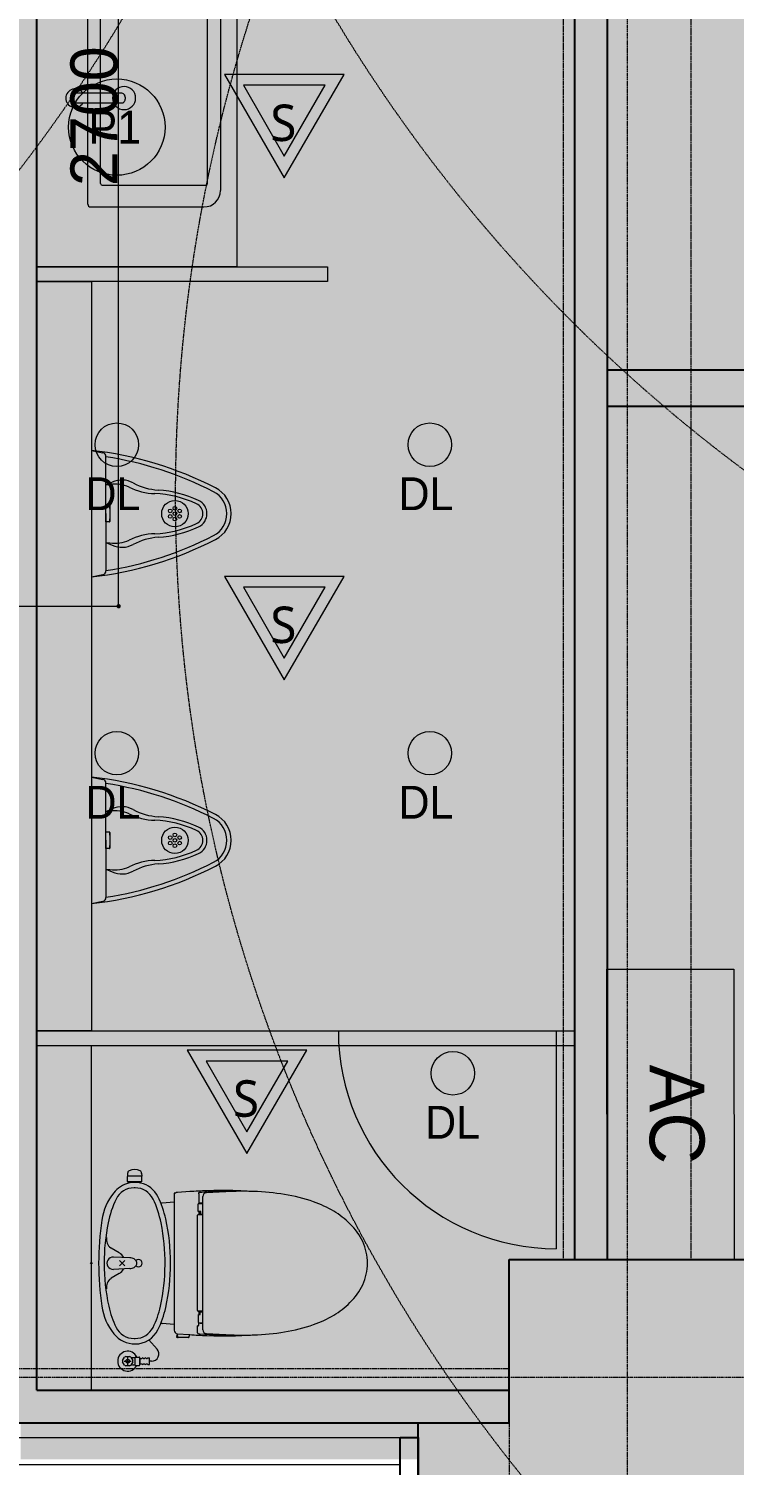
# Model space of a CAD drawing. Header units: millimetres. Extents: x -376000 to 292178, y -193032 to 188048.
# Drawn here: x -62776 to -60834, y 56607 to 60565 of the extents above; entities that cross this region are included whole.
import ezdxf

# ---------------------------------------------------------------- set-up
doc = ezdxf.new("R2010")
doc.units = ezdxf.units.MM
doc.header["$PDMODE"] = 1
doc.header["$PDSIZE"] = -2
for name, pattern in [('VW-01 短破線', [2.116125, 1.058062, -1.058062]), ('ラインタイプ-1', [2.116531, 1.058062, -1.058469]), ('ラインタイプ-28', [1.058161, 0.705383, -0.352778]), ('ラインタイプ-6', [5.291531, 3.175, -1.058062, 0.352704, -0.705764])]:
    doc.linetypes.add(name, pattern=pattern)
for name, color, linetype, lineweight, true_color in [('02_0.25', 1, 'Continuous', 25, 0xff0000), ('03_0.15', 7, 'Continuous', 15, 0x990099), ('04_0.10', 7, 'Continuous', 9, 0x0099ff), ('05_0.05点線', 9, 'ラインタイプ-28', 5, 0x808080), ('06一点鎖線', 7, 'ラインタイプ-6', 9, 0x9999ff), ('08_ハッチ・色', 7, 'Continuous', 5, 0x888888)]:
    doc.layers.add(name, color=color, linetype=linetype, lineweight=lineweight, true_color=true_color)
for name, color, linetype, lineweight in [('07_文字・記号', 7, 'Continuous', 9), ('_塗（エリア） (2D)', 7, 'Continuous', 5), ('_塗（壁） (2D)', 7, 'Continuous', 5), ('_天井プロット (2D)', 7, 'Continuous', 5), ('_平面図(既存部) (2D)', 7, 'Continuous', 5), ('_平面図（新設） (2D)', 7, 'Continuous', 5), ('_梁 (2D)', 7, 'Continuous', 5), ('_解体部 (2D)', 7, 'Continuous', 5), ('寸法', 7, 'Continuous', 5)]:
    doc.layers.add(name, color=color, linetype=linetype, lineweight=lineweight)
doc.styles.add('Hiragino Kaku Gothic Pro W3', font='', dxfattribs={"bigfont": 'Hiragino Kaku Gothic Pro W3'})
doc.styles.add('Hiragino Sans W3', font='', dxfattribs={"bigfont": 'Hiragino Sans W3'})
doc.styles.add('Yu Gothic UI (bold)', font='Yu Gothic UI.ttf')
doc.styles.add('ＭＳ Ｐゴシック', font='MS PGothic.ttf')
doc.styles.get('Hiragino Kaku Gothic Pro W3').set_extended_font_data('Hiragino Kaku Gothic Pro W3')
doc.styles.get('Hiragino Sans W3').set_extended_font_data('Hiragino Sans W3')
doc.dimstyles.new('建具表寸法', dxfattribs={"dimtxt": 161.781684, "dimasz": 0.199988, "dimexe": 0, "dimexo": 0.3, "dimgap": 0.005, "dimtad": 1, "dimdsep": 46, "dimtxsty": 'Hiragino Sans W3', "dimblk": 'DOT', "dimblk1": 'DOT', "dimblk2": 'DOT', "dimcen": 0, "dimazin": 0, "dimtfac": 1, "dimtix": 1, "dimtmove": 0, "dimatfit": 0, "dimldrblk": 'VW_FILLEDARROW', "dimfxl": 1, "dimfrac": 2, "dimtolj": 1, "dimarcsym": 0})

# ---------------------------------------------------------------- blocks, each defined once
blk = doc.blocks.new('塗（エリア） (2D)')
at = {"layer": '08_ハッチ・色', "linetype": 'Continuous', "lineweight": 0, "true_color": 0xa698ff, "transparency": 33554559}
blk.add_hatch(color=181, dxfattribs=at).paths.add_polyline_path([(-63528.7, 61728.1), (-61228.7, 61728.1), (-61228.7, 56623.6), (-62798.7, 56623.6), (-62798.7, 60984), (-63528.7, 60984)])
at = {"layer": '08_ハッチ・色', "linetype": 'Continuous', "lineweight": 0, "true_color": 0x98d8ff, "transparency": 33554559}
blk.add_hatch(color=141, dxfattribs=at).paths.add_polyline_path([(-61228.7, 61728.1), (-53978.7, 61728.1), (-53978.7, 56623.6), (-61228.7, 56623.6)])
blk = doc.blocks.new('塗（壁） (2D)')
at = {"layer": '02_0.25', "linetype": 'Continuous', "lineweight": 0, "true_color": 0xaaaaaa}
for points in [[(-61453.7, 57173.6), (-60803.7, 57173.6), (-60803.7, 56523.6), (-61453.7, 56523.6)], [(-61703.7, 56523.6), (-61703.7, 56723.6), (-61453.7, 56723.6), (-61453.7, 56523.6)]]:
    blk.add_hatch(color=253, dxfattribs=at).paths.add_polyline_path(points)
at = {"layer": '08_ハッチ・色', "color": 253, "linetype": 'Continuous', "true_color": 0xaaaaaa}
blk.add_solid([(-61273.7, 57173.6), (-61183.7, 57173.6), (-61273.7, 61773.6), (-61183.7, 61773.6)], dxfattribs=at)
at = {"layer": '08_ハッチ・色', "color": 141}
for points in [[(-62843.7, 56813.6), (-62753.7, 56813.6), (-62843.7, 60943.6), (-62753.7, 60943.6)], [(-62843.7, 56723.6), (-61453.7, 56723.6), (-62843.7, 56813.6), (-61453.7, 56813.6)]]:
    blk.add_solid(points, dxfattribs=at)
blk = doc.blocks.new('グループ-31')
at = {"layer": '02_0.25', "flags": 128}
for points in [[(-1162.5, 60), (-1113.1, 60), (-1113.1, -60), (-1162.5, -60)], [(1113.1, 60), (1162.5, 60), (1162.5, -60), (1113.1, -60)]]:
    blk.add_lwpolyline(points, close=True, dxfattribs=at)
at = {"layer": '03_0.15'}
for p, q in [((0, -60), (0, 60)), ((-1113.1, 15), (37, 15)), ((-37, -15), (1113.1, -15))]:
    blk.add_line(p, q, dxfattribs=at)
at = {"layer": '04_0.10'}
for p, q in [((-1113.1, 60), (1113.1, 60)), ((-1113.1, -60), (1113.1, -60))]:
    blk.add_line(p, q, dxfattribs=at)
blk = doc.blocks.new('シンボル-2')
at = {"layer": '02_0.25', "color": 7}
blk.add_blockref('グループ-31', (0, 0), dxfattribs=at)
blk = doc.blocks.new('平面図(既存部) (2D)')
at = {"layer": '02_0.25'}
for p, q in [((-61273.728, 61773.559), (-61273.728, 57173.559)), ((-61183.728, 61773.559), (-61183.728, 57173.559)), ((-61453.728, 57173.559), (-60803.728, 57173.559)), ((-61453.728, 56723.559), (-61453.728, 57173.559)), ((-61703.728, 56523.559), (-61703.728, 56723.559)), ((-61703.728, 56723.338), (-61453.728, 56723.338))]:
    blk.add_line(p, q, dxfattribs=at)
at = {"layer": '06一点鎖線'}
for p, q in [((-61128.728, 72925.18), (-61128.728, 54925.18)), ((-50528.728, 56848.559), (-85528.728, 56848.559))]:
    blk.add_line(p, q, dxfattribs=at)
at = {"layer": '04_0.10', "color": 7}
blk.add_blockref('シンボル-2', (-62866.228, 56623.559), dxfattribs=at)
blk = doc.blocks.new('_Dot')
at = {"color": 0, "linetype": 'ByBlock', "lineweight": -2}
blk.add_line((-0.5, 0), (-1, 0), dxfattribs=at)
at = {"color": 0, "linetype": 'ByBlock', "const_width": 0.5}
blk.add_lwpolyline([(-0.25, 0, 1), (0.25, 0, 1)], format="xyb", close=True, dxfattribs=at)
blk = doc.blocks.new('*D302')
at = {"layer": 'Defpoints', "color": 0}
for p in [(-62828.7, 61673.6), (-62528.7, 61673.6), (-62828.7, 58973.6)]:
    blk.add_point(p, dxfattribs=at)
at = {"layer": '寸法', "color": 0, "lineweight": -2}
for p, q in [((-62828.4, 61673.6), (-62528.7, 61673.6)), ((-62528.7, 58985.6), (-62528.7, 61661.6)), ((-62828.4, 58973.6), (-62528.7, 58973.6))]:
    blk.add_line(p, q, dxfattribs=at)
at = {"layer": '寸法', "color": 0, "lineweight": -2, "xscale": 11.999267578125, "yscale": 11.999267578125, "zscale": 11.999267578125}
for p, rotation in [((-62528.7, 61673.6), 90), ((-62528.7, 58973.6), 270)]:
    blk.add_blockref('_Dot', p, dxfattribs=dict(at, rotation=rotation))
at = {"layer": '寸法', "color": 0, "insert": (-62595.8, 60323.6), "char_height": 129.43, "attachment_point": 5, "rotation": 90, "style": 'Hiragino Kaku Gothic Pro W3'}
blk.add_mtext('\\A1;2700', dxfattribs=at)
blk = doc.blocks.new('VW_FILLEDARROW')
at = {"color": 0, "linetype": 'Continuous', "lineweight": 5, "transparency": 16777216, "flags": 128}
blk.add_lwpolyline([(-161.33, 43.23), (0, 0), (-161.33, -43.23)], close=True, dxfattribs=at)
blk = doc.blocks.new('グループ-767')
at = {"layer": '04_0.10'}
for p, q in [((-62603.7, 59402.6), (-62571.8, 59396.2)), ((-62603.7, 59402.6), (-62603.7, 59054.6)), ((-62563.7, 59228.6), (-62563.7, 59386.4)), ((-62563.7, 59307.6), (-62546.4, 59315.4)), ((-62563.7, 59307.6), (-62552.6, 59309.2)), ((-62563.7, 59206.1), (-62563.7, 59251.1)), ((-62554.1, 59251.1), (-62563.7, 59251.1)), ((-62553.1, 59250.2), (-62553.1, 59207)), ((-62563.7, 59228.6), (-62563.7, 59070.8)), ((-62354.6, 59233.6), (-62354.7, 59233.6)), ((-62354.6, 59223.6), (-62354.7, 59223.6)), ((-62554.1, 59206.1), (-62563.7, 59206.1)), ((-62563.7, 59149.6), (-62552.6, 59147.9)), ((-62563.7, 59149.6), (-62546.4, 59141.7)), ((-62603.7, 59054.6), (-62571.8, 59061))]:
    blk.add_line(p, q, dxfattribs=at)
for centre, radius in [((-62373.7, 59228.6), 36.5), ((-62373.7, 59243.6), 5), ((-62386.7, 59236.1), 5), ((-62386.7, 59221.1), 5), ((-62373.7, 59228.6), 5), ((-62373.7, 59213.6), 5), ((-62360.7, 59236.1), 5), ((-62360.7, 59221.1), 5)]:
    blk.add_circle(centre, radius, dxfattribs=at)
for centre, radius, start, end in [((-62717.7, 58409.5), 1000, 62.9061, 83.4532), ((-62573.7, 59386.4), 10, 0, 78.6901), ((-62717.7, 58409.5), 988, 62.9061, 81.0319), ((-62539.1, 59220.3), 90, 64.3158, 98.6286), ((-62519.6, 59256.2), 65, 61.7005, 114.3187), ((-62422.1, 59463.6), 180, 244.3158, 267.7039), ((-62408.2, 59463.1), 170, 241.7005, 266.1568), ((-62440.4, 58984.2), 310, 64.8506, 86.1568), ((-62298.7, 59228.6), 68, 0, 62.7152), ((-62298.7, 59228.6), 80, 0, 62.9061), ((-62554.1, 59250.1), 1, 6.2024, 90), ((-62752, 59228.6), 200, 0, 6.2024), ((-62441.3, 58984), 300, 64.9404, 87.7039), ((-62326.9, 59228.6), 30, 0, 64.9404), ((-62325.6, 59228.6), 40, 0, 64.8506), ((-62752, 59228.6), 200, 353.7976, 0), ((-62354.7, 59232.6), 1, 90, 145.008), ((-62326.9, 59228.6), 30, 295.0596, 0), ((-62325.6, 59228.6), 40, 295.1494, 0), ((-62298.7, 59228.6), 68, 297.2848, 0), ((-62298.7, 59228.6), 80, 297.0939, 0), ((-62554.1, 59207.1), 1, 270, 353.7976), ((-62422.1, 58993.5), 180, 92.2961, 115.6842), ((-62441.3, 59473.1), 300, 272.2961, 295.0596), ((-62440.4, 59473), 310, 273.8432, 295.1494), ((-62717.7, 60047.6), 1000, 276.5468, 297.0939), ((-62717.7, 60047.6), 988, 278.9681, 297.0939), ((-62539.1, 59236.9), 90, 261.3714, 295.6842), ((-62519.6, 59201), 65, 245.6813, 298.2995), ((-62408.2, 58994), 170, 93.8432, 118.2995), ((-62573.7, 59070.8), 10, 281.3099, 0)]:
    blk.add_arc(centre, radius, start, end, dxfattribs=at)
blk = doc.blocks.new('グループ-768')
at = {"layer": '04_0.10'}
for p, q in [((-62603.7, 58502.6), (-62571.8, 58496.2)), ((-62603.7, 58502.6), (-62603.7, 58154.6)), ((-62563.7, 58328.6), (-62563.7, 58486.4)), ((-62563.7, 58407.6), (-62546.4, 58415.4)), ((-62563.7, 58407.6), (-62552.6, 58409.2)), ((-62563.7, 58306.1), (-62563.7, 58351.1)), ((-62554.1, 58351.1), (-62563.7, 58351.1)), ((-62553.1, 58350.2), (-62553.1, 58307)), ((-62563.7, 58328.6), (-62563.7, 58170.8)), ((-62554.1, 58306.1), (-62563.7, 58306.1)), ((-62354.6, 58333.6), (-62354.7, 58333.6)), ((-62354.6, 58323.6), (-62354.7, 58323.6)), ((-62563.7, 58249.6), (-62552.6, 58247.9)), ((-62563.7, 58249.6), (-62546.4, 58241.7)), ((-62603.7, 58154.6), (-62571.8, 58161))]:
    blk.add_line(p, q, dxfattribs=at)
for centre, radius in [((-62373.7, 58328.6), 36.5), ((-62386.7, 58336.1), 5), ((-62373.7, 58343.6), 5), ((-62360.7, 58336.1), 5), ((-62386.7, 58321.1), 5), ((-62373.7, 58328.6), 5), ((-62373.7, 58313.6), 5), ((-62360.7, 58321.1), 5)]:
    blk.add_circle(centre, radius, dxfattribs=at)
for centre, radius, start, end in [((-62717.7, 57509.5), 1000, 62.9061, 83.4532), ((-62573.7, 58486.4), 10, 0, 78.6901), ((-62717.7, 57509.5), 988, 62.9061, 81.0319), ((-62519.6, 58356.2), 65, 61.7005, 114.3187), ((-62539.1, 58320.3), 90, 64.3158, 98.6286), ((-62422.1, 58563.6), 180, 244.3158, 267.7039), ((-62408.2, 58563.1), 170, 241.7005, 266.1568), ((-62441.3, 58084), 300, 64.9404, 87.7039), ((-62440.4, 58084.2), 310, 64.8506, 86.1568), ((-62298.7, 58328.6), 68, 0, 62.7152), ((-62298.7, 58328.6), 80, 0, 62.9061), ((-62554.1, 58350.1), 1, 6.2024, 90), ((-62752, 58328.6), 200, 0, 6.2024), ((-62326.9, 58328.6), 30, 0, 64.9404), ((-62325.6, 58328.6), 40, 0, 64.8506), ((-62554.1, 58307.1), 1, 270, 353.7976), ((-62752, 58328.6), 200, 353.7976, 0), ((-62441.3, 58573.1), 300, 272.2961, 295.0596), ((-62354.7, 58332.6), 1, 90, 145.008), ((-62326.9, 58328.6), 30, 295.0596, 0), ((-62325.6, 58328.6), 40, 295.1494, 0), ((-62298.7, 58328.6), 68, 297.2848, 0), ((-62298.7, 58328.6), 80, 297.0939, 0), ((-62717.7, 59147.6), 988, 278.9681, 297.0939), ((-62422.1, 58093.5), 180, 92.2961, 115.6842), ((-62408.2, 58094), 170, 93.8432, 118.2995), ((-62440.4, 58573), 310, 273.8432, 295.1494), ((-62717.7, 59147.6), 1000, 276.5468, 297.0939), ((-62539.1, 58336.9), 90, 261.3714, 295.6842), ((-62519.6, 58301), 65, 245.6813, 298.2995), ((-62573.7, 58170.8), 10, 281.3099, 0)]:
    blk.add_arc(centre, radius, start, end, dxfattribs=at)
blk = doc.blocks.new('グループ-769')
at = {"layer": '04_0.10', "flags": 128}
blk.add_lwpolyline([(-62603.7, 57803.6), (-62753.7, 57803.6), (-62753.7, 59868.6), (-62603.7, 59868.6)], close=True, dxfattribs=at)
at = {"layer": '04_0.10'}
for name in ['グループ-767', 'グループ-768']:
    blk.add_blockref(name, (0, 0), dxfattribs=at)
blk = doc.blocks.new('グループ-770')
at = {"layer": '04_0.10'}
blk.add_blockref('グループ-769', (0, 0), dxfattribs=at)
blk = doc.blocks.new('グループ-771')
at = {"layer": '04_0.10'}
blk.add_blockref('グループ-770', (0, 0), dxfattribs=at)
blk = doc.blocks.new('グループ-772')
at = {"layer": '04_0.10'}
for p, q in [((-62504.2, 57411.2), (-62504.3, 57403.6)), ((-62504.3, 57388.5), (-62504.3, 57402.7)), ((-62465.8, 57403), (-62503.8, 57403)), ((-62501.3, 57388), (-62503.8, 57388)), ((-62468.3, 57388), (-62501.3, 57388)), ((-62501.3, 57383.9), (-62501.3, 57388)), ((-62468.3, 57384.4), (-62468.3, 57388)), ((-62465.8, 57388), (-62468.3, 57388)), ((-62465.4, 57411.2), (-62465.3, 57403.6)), ((-62465.3, 57388.5), (-62465.3, 57402.7)), ((-62483.3, 57371.1), (-62486.3, 57371.1)), ((-62375.8, 57356.1), (-62375.8, 57351)), ((-62375.8, 57351), (-62375.8, 57348.2)), ((-62371.9, 57356.6), (-62375.3, 57356.6)), ((-62333, 57360.8), (-62366.5, 57358.6)), ((-62309.3, 57355.8), (-62309.3, 57355.1)), ((-62308.8, 57354.6), (-62308.1, 57354.6)), ((-62308.1, 57355.4), (-62308.1, 57329.6)), ((-62299.7, 57358.5), (-62304.2, 57358.1)), ((-62283.1, 57360), (-62299.3, 57358.7)), ((-62215.4, 57361.1), (-62287.3, 57357.4)), ((-62266.6, 57363.6), (-62286, 57363.1)), ((-62279.5, 57360.1), (-62282.8, 57360)), ((-62205.4, 57362.6), (-62218.5, 57362.5)), ((-62204.2, 57362.6), (-62205.4, 57362.6)), ((-62200.8, 57362.6), (-62204.2, 57362.6)), ((-62199.8, 57362.6), (-62200.8, 57362.6)), ((-62192.1, 57362.5), (-62199.8, 57362.6)), ((-62174.7, 57361.6), (-62189.8, 57362.4)), ((-62375.8, 57331.6), (-62408.5, 57329.2)), ((-62375.8, 57348.2), (-62375.8, 57341.5)), ((-62375.8, 57341.5), (-62375.8, 57302.7)), ((-62309.7, 57306.1), (-62309.7, 57326.6)), ((-62308.7, 57327.6), (-62296.7, 57327.6)), ((-62307.1, 57328.6), (-62306.3, 57328.6)), ((-62296.7, 57328.7), (-62306.3, 57328.6)), ((-62296.7, 56979.7), (-62296.7, 57347.4)), ((-62375.8, 57302.7), (-62375.8, 57163.6)), ((-62311.3, 57163.6), (-62311.3, 57295.6)), ((-62302.3, 57306.1), (-62309.7, 57306.1)), ((-62309.3, 57297.6), (-62296.7, 57297.6)), ((-62307.5, 57304.1), (-62307.6, 57298.6)), ((-62307, 57304.6), (-62304.5, 57304.6)), ((-62303.9, 57298.4), (-62304.8, 57298.4)), ((-62304, 57304.1), (-62303.9, 57298.6)), ((-62303.9, 57298.4), (-62303.7, 57298)), ((-62302.3, 57299.1), (-62302.3, 57306.1)), ((-62302.3, 57299.1), (-62296.7, 57299.1)), ((-62549.3, 57205.3), (-62550.6, 57206.2)), ((-62526.9, 57191.9), (-62549.3, 57205.3)), ((-62497.9, 57178.5), (-62543, 57180.5)), ((-62511.7, 57156.5), (-62525.9, 57170.6)), ((-62525.9, 57156.5), (-62511.7, 57170.6)), ((-62375.8, 57163.6), (-62375.8, 56978.9)), ((-62311.3, 57033.1), (-62311.3, 57163.6)), ((-62549.3, 57121.9), (-62550.6, 57120.9)), ((-62526.9, 57135.2), (-62549.3, 57121.9)), ((-62497.9, 57148.6), (-62543, 57146.6)), ((-62408.5, 56997.9), (-62375.8, 56995.5)), ((-62296.7, 57031.1), (-62309.3, 57031.1)), ((-62309.2, 57000.6), (-62309.2, 57022.1)), ((-62309, 56997.5), (-62309, 56991.6)), ((-62308.7, 57022.6), (-62304.4, 57022.6)), ((-62308.2, 56999.6), (-62296.7, 56999.6)), ((-62307.6, 57030.6), (-62307.6, 57024.1)), ((-62306.2, 56998.5), (-62307.4, 56998.5)), ((-62307.1, 57023.6), (-62304.4, 57023.6)), ((-62305.4, 56998.5), (-62306.2, 56998.5)), ((-62304.3, 56998.5), (-62305.4, 56998.5)), ((-62304.4, 57022.6), (-62304.4, 57029.1)), ((-62304.3, 56998.5), (-62300.4, 56998.5)), ((-62303.9, 57029.6), (-62296.7, 57029.6)), ((-62300.4, 56998.5), (-62296.7, 56998.5)), ((-62486.3, 56956.1), (-62483.3, 56956.1)), ((-62367.1, 56963.1), (-62369.8, 56963.1)), ((-62369.8, 56963.1), (-62369.8, 56962.6)), ((-62369.8, 56962.6), (-62368.4, 56962.6)), ((-62368.4, 56960.6), (-62369.8, 56960.6)), ((-62369.8, 56960.6), (-62369.8, 56960.1)), ((-62369.8, 56960.1), (-62367, 56960.1)), ((-62367.1, 56963.1), (-62367.1, 56969)), ((-62366.6, 56963.1), (-62367.1, 56963.1)), ((-62367, 56960.1), (-62366.5, 56960.1)), ((-62366.6, 56963.1), (-62366.6, 56961.9)), ((-62366.6, 56960.6), (-62366.6, 56961.3)), ((-62366.5, 56968.9), (-62334.6, 56966.8)), ((-62336.6, 56958.6), (-62365.1, 56958.6)), ((-62334.9, 56961.6), (-62335.4, 56961.6)), ((-62335, 56961.1), (-62335, 56960.6)), ((-62334.6, 56966.8), (-62333, 56966.7)), ((-62334.6, 56966.8), (-62334.6, 56961.9)), ((-62311.3, 56971.5), (-62311.3, 56990.6)), ((-62309.5, 56991.1), (-62310.8, 56991.1)), ((-62305.1, 56968.9), (-62291.6, 56967.8)), ((-62291.6, 56967.8), (-62286.9, 56967.6)), ((-62287.3, 56969.7), (-62215.4, 56966)), ((-62286.9, 56967.6), (-62278.6, 56967)), ((-62286, 56964.1), (-62266.6, 56963.6)), ((-62208.6, 56964.5), (-62205.2, 56964.5)), ((-62205.2, 56964.5), (-62204.2, 56964.6)), ((-62204.2, 56964.6), (-62200.8, 56964.5)), ((-62200.8, 56964.5), (-62199.8, 56964.5)), ((-62199.8, 56964.5), (-62192.3, 56964.6)), ((-62189.8, 56964.7), (-62174.7, 56965.5)), ((-62445.4, 56952.2), (-62423, 56926.8)), ((-62517.7, 56895.6), (-62512.5, 56904.6)), ((-62512.5, 56882.6), (-62517.7, 56891.6)), ((-62513.8, 56893.6), (-62493.8, 56893.6)), ((-62509, 56906.6), (-62498.6, 56906.6)), ((-62498.6, 56880.6), (-62509, 56880.6)), ((-62503.8, 56883.6), (-62503.8, 56903.6)), ((-62495.1, 56904.5), (-62489.9, 56895.6)), ((-62489.9, 56891.6), (-62495.1, 56882.6)), ((-62488.7, 56883.1), (-62482.8, 56883.1)), ((-62488.6, 56904), (-62482.8, 56904)), ((-62482.8, 56882.5), (-62482.8, 56904.6)), ((-62482, 56905.1), (-62471.6, 56905.1)), ((-62482, 56882.1), (-62471.6, 56882.1)), ((-62470.8, 56900.2), (-62470.8, 56904.6)), ((-62470.8, 56887), (-62470.8, 56900.2)), ((-62470.8, 56882.5), (-62470.8, 56887)), ((-62469.8, 56887.5), (-62469.8, 56899.7)), ((-62468.8, 56900.8), (-62465.3, 56900.8)), ((-62468.8, 56886.3), (-62465.3, 56886.3)), ((-62460.3, 56900.8), (-62457.8, 56900.8)), ((-62460.3, 56886.3), (-62457.8, 56886.3)), ((-62452.3, 56900.8), (-62449.8, 56900.8)), ((-62452.3, 56886.3), (-62449.8, 56886.3)), ((-62448.1, 56902.6), (-62443.8, 56902.6)), ((-62448.1, 56884.6), (-62443.8, 56884.6)), ((-62443.8, 56884.6), (-62443.8, 56902.6)), ((-62438, 56893.6), (-62443.8, 56893.6))]:
    blk.add_line(p, q, dxfattribs=at)
for centre, radius in [((-62603.8, 57163.6), 2), ((-62503.8, 56893.6), 5.15)]:
    blk.add_circle(centre, radius, dxfattribs=at)
for centre, radius, start, end in [((-62503.8, 57403.5), 0.5, 179, 270), ((-62504, 57402.7), 0.3, 90, 180), ((-62503.8, 57388.5), 0.5, 180, 270), ((-62496.2, 57411), 8, 117.2959, 179), ((-62484.8, 57389), 32.8, 62.7041, 117.2959), ((-62473.4, 57411), 8, 1, 62.7041), ((-62465.8, 57403.5), 0.5, 270, 1), ((-62465.8, 57388.5), 0.5, 270, 0), ((-62465.6, 57402.7), 0.3, 0, 90), ((-62416.8, 57258.2), 160, 141.5085, 171.5002), ((-62483.3, 57311.1), 75, 103.8866, 141.5085), ((-62486.3, 57316.1), 55, 90, 153.8302), ((-62483.3, 57311.1), 75, 90, 103.8866), ((-62483.3, 57316.1), 70, 77.6264, 90), ((-62483.3, 57316.1), 55, 26.2349, 90), ((-62483.3, 57316.1), 70, 26.2024, 77.6264), ((-62375.3, 57356.1), 0.505, 122.4716, 172.8051), ((-62375.3, 57356.1), 0.504, 89.9889, 122.4459), ((-62365.8, 57348.6), 10, 93.8924, 127.5163), ((-62236.1, 55819.6), 1544.3, 91.8545, 93.5972), ((-62307.3, 57355.8), 2, 97.5651, 180), ((-62308.8, 57355.1), 0.5, 180, 270), ((-62297, 57277.8), 80.6, 95.1272, 97.5651), ((-62299.3, 57358.2), 0.504, 93.189, 136.1247), ((-62286.7, 57347.4), 10, 93.246, 180), ((-62282.5, 57352.6), 7.35, 92.2276, 94.0828), ((-62280.4, 57387.7), 27.6, 271.9027, 273.8833), ((-62204, 56283.4), 1079.3, 92.6004, 93.962), ((-62241.3, 56154.9), 1208.9, 88.3698, 91.197), ((-62211.5, 56391.6), 970.9, 90.413, 92.45), ((-62185.4, 56524.7), 837, 89.2691, 92.057), ((-62207.5, 57360.4), 3.01, 46.6537, 79.0498), ((-62193.3, 57288.9), 73.6, 87.2335, 89.02), ((-62185.4, 56524.7), 837, 88.038, 89.2691), ((-62179.3, 56694.6), 667, 80.72, 88.0617), ((-62144.8, 56895.7), 462.9, 70.7014, 80.9182), ((-62306.9, 57227.8), 255, 153.8046, 169.4363), ((-62662.7, 57227.8), 255, 10.5637, 26.2094), ((-62662.7, 57227.8), 270, 12.3552, 26.2024), ((-62399.2, 57209.6), 120, 94.415, 96.2939), ((-62308.7, 57326.6), 1, 90, 180), ((-62307.1, 57329.6), 1, 180, 269.5), ((-62093.2, 57043), 306.9, 59.2902, 70.7039), ((-61783.8, 57163.6), 800, 171.5002, 180), ((-62013.8, 57163.6), 555, 168.4919, 180), ((-62955.8, 57163.6), 555, 347.6448, 11.5081), ((-62955.8, 57163.6), 570, 0, 12.3552), ((-62309.3, 57295.6), 2, 90.0276, 179.9899), ((-62308.6, 57298.6), 0.999, 269.9757, 359.0882), ((-62306.4, 57355), 57.5, 267.81, 273.5063), ((-62307, 57304.1), 0.5, 90, 179.0001), ((-62305.5, 57298.1), 0.501, 282.4328, 333.5457), ((-62313.1, 57301.8), 8.93, 333.7637, 337.312), ((-62304.8, 57298.4), 0.0296, 93.835, 133.0636), ((-62304.6, 57298.3), 0.194, 135.9512, 157.8466), ((-62304.5, 57304.1), 0.5, 1, 90), ((-62302.9, 57298.7), 1, 184.2397, 269.9584), ((-62304, 57298.3), 0.088, 30.1612, 78.9038), ((-62302.9, 57298.6), 0.987, 214.2751, 238.7289), ((-62303, 57298.5), 0.884, 241.8986, 277.0011), ((-62053.9, 57109), 230, 45.1765, 59.316), ((-62009.4, 57150.9), 169, 25.2388, 45.8727), ((-62532.5, 57230.2), 30, 172.6795, 233), ((-62543.8, 57163.6), 33, 28.4571, 59), ((-61987.7, 57163.6), 144, 0, 24.3406), ((-61783.8, 57163.6), 800, 180, 188.4998), ((-62013.8, 57163.6), 555, 180, 192.3552), ((-62543.8, 57163.6), 17, 87.4495, 272.5505), ((-62499.1, 57150.3), 28.2, 74.8309, 87.4771), ((-62498, 57154.3), 24.2, 60.891, 74.9403), ((-62498, 57172.9), 24.2, 285.0597, 299.109), ((-62495.3, 57159.1), 18.6, 44.3037, 61.0128), ((-62495.3, 57168.1), 18.6, 298.9872, 315.6963), ((-62491.8, 57162.4), 13.8, 23.9448, 44.3599), ((-62491.8, 57164.7), 13.8, 315.6401, 336.0552), ((-62473.8, 57163.6), 10, 225.7329, 134.2671), ((-62489.4, 57163.5), 11.1, 0.1857, 23.7645), ((-62489.4, 57163.6), 11.1, 336.2355, 359.8143), ((-62955.8, 57163.6), 570, 347.6448, 0), ((-61987.7, 57163.6), 144, 335.6594, 0), ((-62532.5, 57096.9), 30, 127, 187.3205), ((-62543.8, 57163.6), 33, 301, 331.5429), ((-62499.1, 57176.8), 28.2, 272.5229, 285.1691), ((-62009.4, 57176.3), 169, 314.1273, 334.7612), ((-62416.8, 57069), 160, 188.4998, 218.4915), ((-62306.9, 57099.4), 255, 192.3552, 206.2024), ((-62662.7, 57099.4), 255, 333.7976, 347.6448), ((-62662.7, 57099.4), 270, 333.7976, 347.6448), ((-62309.3, 57033.1), 2, 180.0101, 269.9724), ((-62053.9, 57218.1), 230, 300.684, 314.8235), ((-62399.2, 57117.5), 120, 263.7061, 265.585), ((-62308.7, 57022.1), 0.5, 90, 180), ((-62308.2, 57000.6), 1, 180, 270), ((-62308, 56997.5), 1, 90.4993, 179.7161), ((-62308.1, 57030.6), 0.5, 360, 90.0365), ((-62307.1, 57024.1), 0.5, 179.8476, 270), ((-62303.9, 57029.1), 0.5, 90, 180), ((-62144.8, 57431.4), 462.9, 279.0818, 289.2986), ((-62093.2, 57284.1), 306.9, 289.2961, 300.7098), ((-62483.3, 57016.1), 75, 218.4915, 270), ((-62486.3, 57011.1), 55, 206.2024, 270), ((-62483.3, 57011.1), 55, 270, 333.7976), ((-62483.3, 57011.1), 70, 270, 333.7976), ((-62365.8, 56978.9), 10, 180, 262.7944), ((-62368.4, 56961.6), 1, 270, 90), ((-62365.8, 56978.9), 10, 262.7944, 266.1076), ((-62365.1, 56960.6), 2, 194.4901, 269.9912), ((-62366.3, 56961.9), 0.306, 181.141, 270.684), ((-62366.3, 56961.3), 0.306, 89.2764, 178.8985), ((-62364.6, 56960.6), 1.94, 180.0021, 194.9317), ((-62336.6, 56960.6), 2, 270, 331.9275), ((-62335.4, 56961.2), 0.32, 38.0578, 89.7392), ((-62335.7, 56961.1), 0.64, 357.0939, 32.6116), ((-62340.1, 56960.6), 5.05, 353.7824, 359.4743), ((-62335.1, 56959.8), 0.3, 331.9275, 87.8503), ((-62334.9, 56961.9), 0.3, 270, 0), ((-62222.7, 58507.8), 1545, 265.9093, 267.652), ((-62310.8, 56990.6), 0.5, 90, 180), ((-62309.3, 56971.5), 2, 180, 261.6887), ((-62297.4, 57053.5), 84.9, 261.6887, 264.7763), ((-62309.5, 56991.6), 0.5, 270, 359.7172), ((-62286.7, 56979.7), 10, 180, 266.754), ((-62203.9, 58044.9), 1080.5, 266.0388, 267.3989), ((-62241.3, 58172.2), 1208.9, 268.803, 271.6302), ((-62208.6, 58008.5), 1044, 267.5652, 270), ((-62185.4, 57802.5), 837, 267.943, 270.7309), ((-62207, 56966.3), 2.5, 271.1775, 315.9651), ((-62193.3, 57038.2), 73.6, 270.7988, 272.7665), ((-62185.4, 57802.5), 837, 270.7309, 271.962), ((-62179.3, 57632.6), 667, 271.9383, 279.28), ((-62503.8, 56893.6), 27.5, 24.7196, 335.2804), ((-62438, 56913.6), 20, 270, 41.3478), ((-62503.8, 56893.6), 14, 171.7881, 188.2136), ((-62503.8, 56893.6), 14, 111.787, 128.2135), ((-62503.8, 56893.6), 14, 231.7866, 248.2129), ((-62503.8, 56893.6), 14, 51.787, 68.2136), ((-62503.8, 56893.6), 14, 291.7866, 308.212), ((-62488.7, 56949), 45, 261.7981, 270.1118), ((-62488.7, 56838.1), 45, 90, 98.2021), ((-62503.8, 56893.6), 14, 351.7867, 8.2133), ((-62476.8, 56894.8), 11.5, 116.9624, 121.449), ((-62476.8, 56892.3), 11.5, 238.551, 243.0376), ((-62476.8, 56894.8), 11.5, 58.551, 63.0376), ((-62476.8, 56892.3), 11.5, 296.9624, 301.449), ((-62468.8, 56899.8), 1, 90, 180), ((-62468.8, 56887.3), 1, 180, 270), ((-62462.8, 56899.7), 2.75, 24.7615, 155.2385), ((-62462.8, 56887.5), 2.75, 204.7615, 335.2385), ((-62455.1, 56899.3), 3.16, 29.6168, 150.3832), ((-62455.1, 56887.9), 3.16, 209.6168, 330.3832), ((-62448.1, 56900.8), 1.75, 90, 180), ((-62448.1, 56886.3), 1.75, 180, 270)]:
    blk.add_arc(centre, radius, start, end, dxfattribs=at)
blk = doc.blocks.new('グループ-846')
at = {"layer": '04_0.10', "color": 150, "true_color": 0x0099ff}
for p, q in [((-62605.7, 60673.6), (-62293.7, 60673.6)), ((-62613.7, 60081.6), (-62613.7, 60665.6)), ((-62578.7, 60138.3), (-62578.7, 60608.3)), ((-62573.7, 60613.3), (-62288.7, 60613.3)), ((-62283.7, 60138.3), (-62283.7, 60608.3)), ((-62248.7, 60628.6), (-62248.7, 60118.6)), ((-62519.5, 60386.8), (-62648.7, 60386.8)), ((-62648.7, 60360.3), (-62519.5, 60360.3)), ((-62573.7, 60133.3), (-62288.7, 60133.3)), ((-62605.7, 60073.6), (-62293.7, 60073.6))]:
    blk.add_line(p, q, dxfattribs=at)
for centre, radius, start, end in [((-62605.7, 60665.6), 8, 90, 180), ((-62293.7, 60628.6), 45, 0, 90), ((-62573.7, 60608.3), 5, 90, 180), ((-62288.7, 60608.3), 5, 0, 90), ((-62648.7, 60373.6), 25.5, 31.3946, 328.5306), ((-62513.7, 60373.6), 31.8, 90, 270), ((-62513.7, 60373.6), 31.8, 270, 90), ((-62648.7, 60373.6), 13.3, 89.9915, 269.9988), ((-62519.7, 60379.3), 7.48, 53.8301, 88.3367), ((-62519.6, 60367.7), 7.44, 271.0177, 311.901), ((-62522.6, 60375.8), 12.1, 18.9491, 52.7446), ((-62524, 60372.2), 13.7, 313.1413, 348.6862), ((-62528.8, 60373.5), 18.6, 347.5532, 19.2041), ((-62573.7, 60138.3), 5, 180, 270), ((-62288.7, 60138.3), 5, 270, 0), ((-62605.7, 60081.6), 8, 180, 270), ((-62293.7, 60118.6), 45, 270, 0)]:
    blk.add_arc(centre, radius, start, end, dxfattribs=at)
at = {"layer": '04_0.10', "color": 150, "linetype": 'Continuous', "lineweight": 5, "true_color": 0x0099ff, "transparency": 33554687}
blk.add_point((-62513.7, 60373.6), dxfattribs=at)
blk.add_point((-62513.7, 60373.6), dxfattribs=at)
blk = doc.blocks.new('グループ-847')
at = {"layer": '04_0.10', "color": 150, "true_color": 0x0099ff, "flags": 128}
blk.add_lwpolyline([(-62203.7, 59908.6), (-62753.7, 59908.6), (-62753.7, 60943.6), (-62203.7, 60943.6)], close=True, dxfattribs=at)
at = {"layer": '04_0.10', "color": 150, "true_color": 0x0099ff}
for radius in [85, 73]:
    blk.add_circle((-62408.7, 60808.6), radius, dxfattribs=at)
blk.add_blockref('グループ-846', (0, 0), dxfattribs=at)
blk = doc.blocks.new('平面図（新設） (2D)')
at = {"layer": '02_0.25'}
for p, q in [((-62753.728, 56813.559), (-62753.728, 60943.559)), ((-62753.728, 56813.559), (-61453.728, 56813.559)), ((-62843.728, 56723.559), (-61608.728, 56723.559))]:
    blk.add_line(p, q, dxfattribs=at)
at = {"layer": '04_0.10'}
for p, q in [((-62753.728, 57803.559), (-61273.728, 57803.559)), ((-61323.728, 57803.559), (-61323.728, 57203.559)), ((-62753.728, 57763.559), (-61273.728, 57763.559)), ((-62603.728, 56813.559), (-62603.728, 57763.559))]:
    blk.add_line(p, q, dxfattribs=at)
at = {"layer": '04_0.10', "flags": 128}
blk.add_lwpolyline([(-61953.728, 59908.559), (-61953.728, 59868.559), (-62753.728, 59868.559), (-62753.728, 59908.559)], close=True, dxfattribs=at)
at = {"layer": '04_0.10'}
blk.add_arc((-61323.728, 57803.559), 600, 180, 270, dxfattribs=at)
at = {"layer": '04_0.10', "color": 251}
blk.add_blockref('グループ-847', (0, 0), dxfattribs=at)
at = {"layer": '04_0.10'}
for name in ['グループ-771', 'グループ-772']:
    blk.add_blockref(name, (0, 0), dxfattribs=at)
blk = doc.blocks.new('グループ-1180')
at = {"layer": '07_文字・記号', "linetype": 'Continuous', "lineweight": 0, "true_color": 0x02abea, "transparency": 33554687}
blk.add_hatch(color=140, dxfattribs=at).paths.add_polyline_path([(-61183.7, 57173.6), (-61184.5, 57973.6), (-60834.5, 57973.9), (-60833.7, 57173.9)])
at = {"layer": '07_文字・記号', "color": 7, "linetype": 'Continuous', "lineweight": 5, "transparency": 33554687, "flags": 128}
blk.add_lwpolyline([(-61183.7, 57173.6), (-61184.5, 57973.6), (-60834.5, 57973.9), (-60833.7, 57173.9)], close=True, dxfattribs=at)
at = {"layer": '07_文字・記号', "color": 7, "insert": (-60915.8, 57573.8), "char_height": 150.76, "attachment_point": 2, "rotation": 270.0521, "line_spacing_factor": 1.006498, "style": 'ＭＳ Ｐゴシック'}
blk.add_mtext('AC', dxfattribs=at)
blk = doc.blocks.new('人感センサー')
at = {"layer": '07_文字・記号', "color": 160, "true_color": 0x003dff, "flags": 128}
for points in [[(0, -184.4), (164.5, 100.6), (-164.5, 100.6)], [(0, -124.4), (112.6, 70.6), (-112.6, 70.6)]]:
    blk.add_lwpolyline(points, close=True, dxfattribs=at)
at = {"layer": '07_文字・記号', "color": 160, "true_color": 0x003dff, "insert": (-38.4, -84.4), "char_height": 100.5, "attachment_point": 7, "line_spacing_factor": 1.029757, "style": 'Yu Gothic UI (bold)'}
blk.add_mtext('S', dxfattribs=at)
blk = doc.blocks.new('天井プロット (2D)')
at = {"layer": '07_文字・記号', "color": 100, "linetype": 'VW-01 短破線', "true_color": 0x00ff3f}
for centre in [(-66209, 62800), (-58241.6, 62800), (-58071.9, 59277.9)]:
    blk.add_circle(centre, 4300, dxfattribs=at)
at = {"layer": '07_文字・記号', "color": 160, "true_color": 0x0036e9}
for centre, radius in [((-62533.7, 60293.6), 132.7), ((-62533.7, 59418.6), 60), ((-61671.9, 59418.6), 60), ((-62533.7, 58568.6), 60), ((-61671.9, 58568.6), 60), ((-61608.5, 57686.8), 60)]:
    blk.add_circle(centre, radius, dxfattribs=at)
at = {"layer": '04_0.10', "color": 7}
for p in [(-62072.7, 60338.2), (-62072.7, 58955.1), (-62175.5, 57650)]:
    blk.add_blockref('人感センサー', p, dxfattribs=at)
at = {"layer": '07_文字・記号', "color": 7, "transparency": 33554687}
blk.add_blockref('グループ-1180', (0, 0), dxfattribs=at)
at = {"layer": '07_文字・記号', "color": 160, "true_color": 0x0036e9, "char_height": 90.45, "attachment_point": 1, "line_spacing_factor": 1.003208, "style": 'ＭＳ Ｐゴシック'}
for s, insert in [('P1', (-62611.5, 60338.6)), ('DL', (-62619.9, 59328.7)), ('DL', (-61758.1, 59328.7)), ('DL', (-62619.9, 58478.7)), ('DL', (-61758.1, 58478.7)), ('DL', (-61684.9, 57597))]:
    blk.add_mtext(s, dxfattribs=dict(at, insert=insert))
blk = doc.blocks.new('梁 (2D)')
at = {"layer": '05_0.05点線', "color": 7, "linetype": 'ラインタイプ-1', "flags": 128}
for points in [[(-61303.535, 63523.559), (-60953.535, 63523.559), (-60953.535, 57173.559), (-61303.535, 57173.559)], [(-67703.728, 56523.559), (-67703.728, 56873.559), (-61453.728, 56873.559), (-61453.728, 56523.559)]]:
    blk.add_lwpolyline(points, close=True, dxfattribs=at)
blk = doc.blocks.new('解体部 (2D)')
at = {"layer": '02_0.25'}
for p, q in [((-58553.728, 59623.559), (-61183.728, 59623.559)), ((-58453.728, 59523.559), (-61183.728, 59523.559))]:
    blk.add_line(p, q, dxfattribs=at)
at = {"layer": '寸法'}
dim = blk.add_linear_dim(base=(-62528.728, 61673.559), p1=(-62828.728, 58973.559), p2=(-62828.728, 61673.559), angle=270, dimstyle='建具表寸法', override={"dimtxt": 129.425347, "dimasz": 11.999268, "dimgap": 0.3, "dimpost": '<>', "dimtxsty": 'Hiragino Kaku Gothic Pro W3', "dimtmove": 2}, dxfattribs=at)
dim.commit()
dim.dimension.update_dxf_attribs({"geometry": '*D302', "text_midpoint": (-62595.769, 60323.559)})

msp = doc.modelspace()

# ---------------------------------------------------------------- block references
at = {"layer": '_塗（エリア） (2D)'}
msp.add_blockref('塗（エリア） (2D)', (0, 0), dxfattribs=at)
at = {"layer": '_塗（壁） (2D)'}
msp.add_blockref('塗（壁） (2D)', (0, 0), dxfattribs=at)

# ---------------------------------------------------------------- next in the draw order: block references
at = {"layer": '_平面図(既存部) (2D)'}
msp.add_blockref('平面図(既存部) (2D)', (0, 0), dxfattribs=at)

# ---------------------------------------------------------------- next in the draw order: block references
at = {"layer": '_解体部 (2D)'}
msp.add_blockref('解体部 (2D)', (0, 0), dxfattribs=at)

# ---------------------------------------------------------------- next in the draw order: block references
at = {"layer": '_平面図（新設） (2D)'}
msp.add_blockref('平面図（新設） (2D)', (0, 0), dxfattribs=at)

# ---------------------------------------------------------------- next in the draw order: block references
at = {"layer": '_天井プロット (2D)'}
msp.add_blockref('天井プロット (2D)', (0, 0), dxfattribs=at)

# ---------------------------------------------------------------- next in the draw order: block references
at = {"layer": '_梁 (2D)'}
msp.add_blockref('梁 (2D)', (0, 0), dxfattribs=at)

doc.saveas('drawing.dxf')
